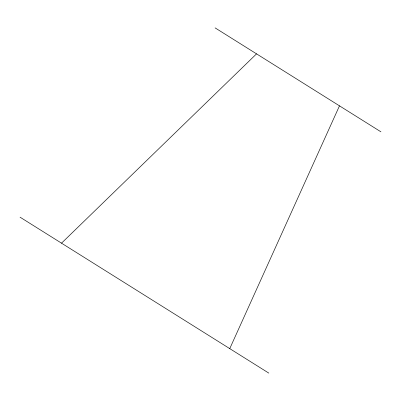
<?xml version="1.0" encoding="UTF-8"?>
<svg xmlns="http://www.w3.org/2000/svg" width="401" height="401" viewBox="0 0 401 401"><rect width="100%" height="100%" fill="white"/><g stroke="black" fill="none" stroke-linecap="round" stroke-linejoin="round"><path stroke-width="0.6" d="M229.753 348.624L339.482 105.844M61.518 243.166L256.55 53.859M215.086 27.869L380.95 131.839M20.05 217.177L268.85 373.13"/></g></svg>
